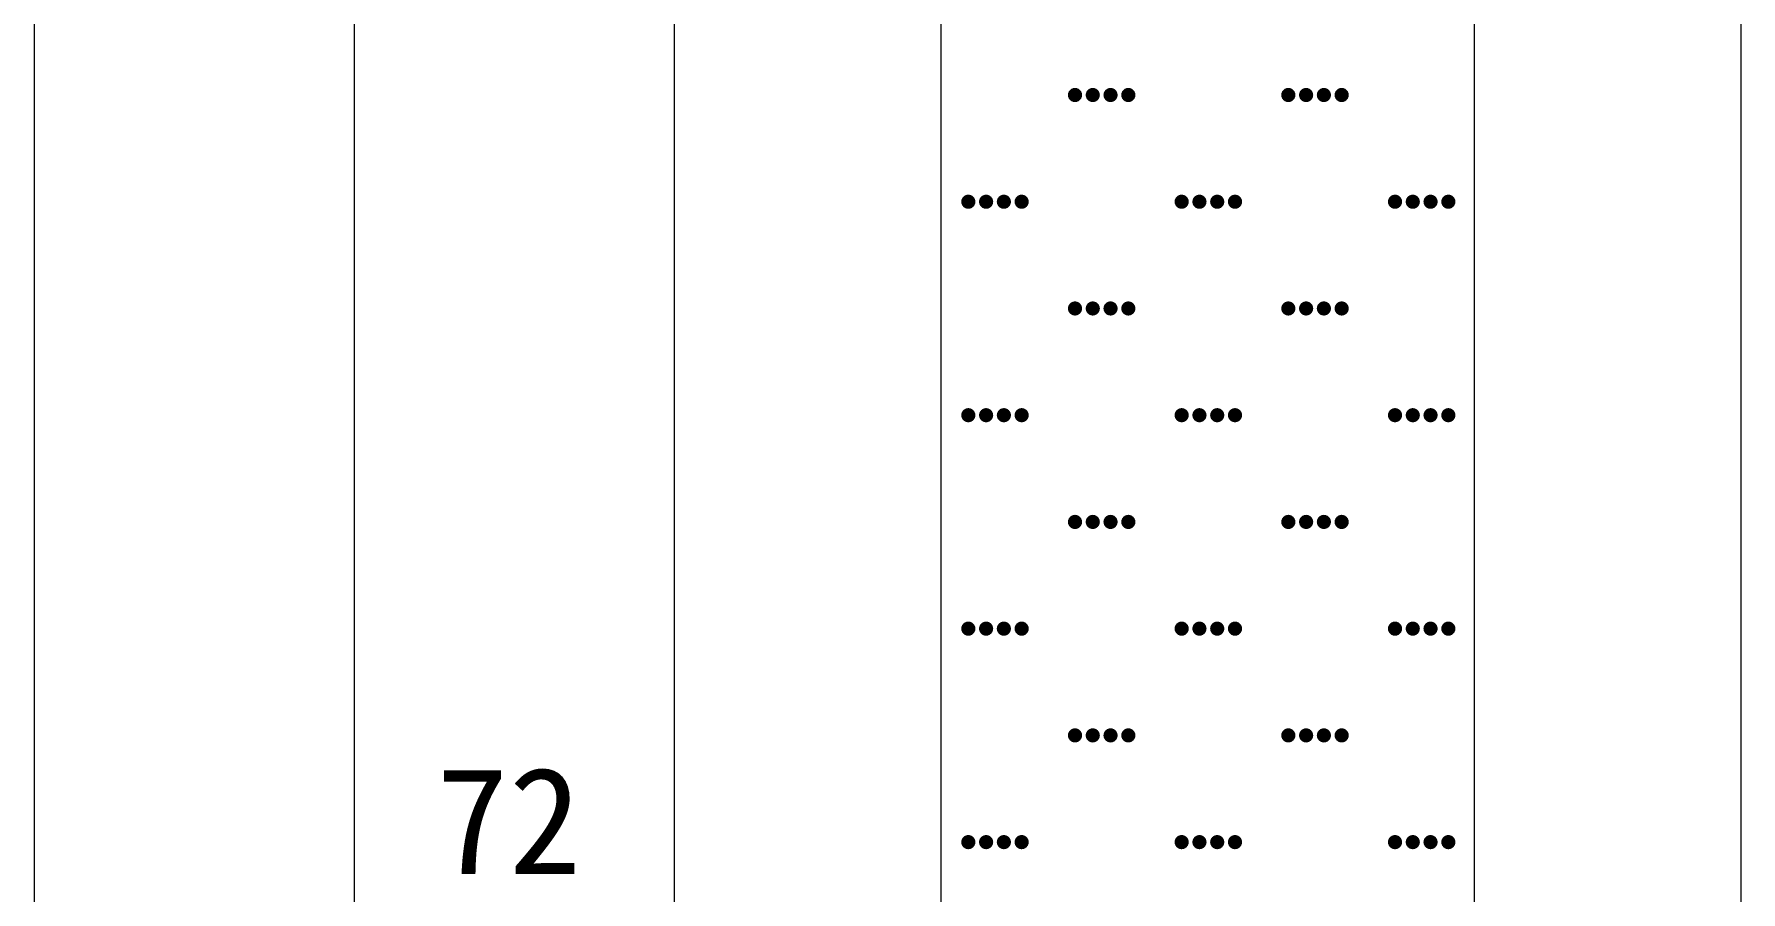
# Model space of a CAD drawing. Header units: inches. Extents: x -27 to 109, y -724 to 26.
# Drawn here: x 14.68 to 21.08, y -408.49 to -405.27 of the extents above; entities that cross this region are included whole.
import ezdxf

# ---------------------------------------------------------------- set-up
doc = ezdxf.new("R2010")
doc.units = ezdxf.units.IN
doc.header["$MEASUREMENT"] = 0
doc.layers.get('0').update_dxf_attribs({"lineweight": 0})
doc.styles.add('宋体', font='')
doc.styles.get('宋体').set_extended_font_data('宋体')

# ---------------------------------------------------------------- blocks, each defined once
blk = doc.blocks.new('lr_block_64')
at = {"true_color": 0x000000}
for points in [[(18.6105, -405.5076), (18.6114, -405.5007), (18.6105, -405.4938), (18.6078, -405.4873), (18.6035, -405.4819), (18.5981, -405.4776), (18.5917, -405.475), (18.5847, -405.474), (18.5778, -405.475), (18.5714, -405.4776), (18.5659, -405.4819), (18.5617, -405.4873), (18.559, -405.4938), (18.5581, -405.5007), (18.559, -405.5076), (18.5617, -405.514), (18.5659, -405.5195), (18.5714, -405.5238), (18.5778, -405.5264), (18.5847, -405.5274), (18.5917, -405.5264), (18.5981, -405.5238), (18.6035, -405.5195), (18.6078, -405.514)], [(18.6771, -405.5076), (18.6781, -405.5007), (18.6771, -405.4938), (18.6745, -405.4873), (18.6702, -405.4819), (18.6647, -405.4776), (18.6583, -405.475), (18.6514, -405.474), (18.6445, -405.475), (18.6381, -405.4776), (18.6326, -405.4819), (18.6283, -405.4873), (18.6257, -405.4938), (18.6247, -405.5007), (18.6257, -405.5076), (18.6283, -405.514), (18.6326, -405.5195), (18.6381, -405.5238), (18.6445, -405.5264), (18.6514, -405.5274), (18.6583, -405.5264), (18.6647, -405.5238), (18.6702, -405.5195), (18.6745, -405.514)], [(18.7438, -405.5076), (18.7447, -405.5007), (18.7438, -405.4938), (18.7411, -405.4873), (18.7369, -405.4819), (18.7314, -405.4776), (18.725, -405.475), (18.7181, -405.474), (18.7111, -405.475), (18.7047, -405.4776), (18.6993, -405.4819), (18.695, -405.4873), (18.6923, -405.4938), (18.6914, -405.5007), (18.6923, -405.5076), (18.695, -405.514), (18.6993, -405.5195), (18.7047, -405.5238), (18.7111, -405.5264), (18.7181, -405.5274), (18.725, -405.5264), (18.7314, -405.5238), (18.7369, -405.5195), (18.7411, -405.514)], [(18.8105, -405.5076), (18.8114, -405.5007), (18.8105, -405.4938), (18.8078, -405.4873), (18.8035, -405.4819), (18.7981, -405.4776), (18.7917, -405.475), (18.7847, -405.474), (18.7778, -405.475), (18.7714, -405.4776), (18.7659, -405.4819), (18.7617, -405.4873), (18.759, -405.4938), (18.7581, -405.5007), (18.759, -405.5076), (18.7617, -405.514), (18.7659, -405.5195), (18.7714, -405.5238), (18.7778, -405.5264), (18.7847, -405.5274), (18.7917, -405.5264), (18.7981, -405.5238), (18.8035, -405.5195), (18.8078, -405.514)], [(19.4105, -405.5076), (19.4114, -405.5007), (19.4105, -405.4938), (19.4078, -405.4873), (19.4035, -405.4819), (19.3981, -405.4776), (19.3917, -405.475), (19.3847, -405.474), (19.3778, -405.475), (19.3714, -405.4776), (19.3659, -405.4819), (19.3617, -405.4873), (19.359, -405.4938), (19.3581, -405.5007), (19.359, -405.5076), (19.3617, -405.514), (19.3659, -405.5195), (19.3714, -405.5238), (19.3778, -405.5264), (19.3847, -405.5274), (19.3917, -405.5264), (19.3981, -405.5238), (19.4035, -405.5195), (19.4078, -405.514)], [(19.4771, -405.5076), (19.4781, -405.5007), (19.4771, -405.4938), (19.4745, -405.4873), (19.4702, -405.4819), (19.4647, -405.4776), (19.4583, -405.475), (19.4514, -405.474), (19.4445, -405.475), (19.4381, -405.4776), (19.4326, -405.4819), (19.4283, -405.4873), (19.4257, -405.4938), (19.4247, -405.5007), (19.4257, -405.5076), (19.4283, -405.514), (19.4326, -405.5195), (19.4381, -405.5238), (19.4445, -405.5264), (19.4514, -405.5274), (19.4583, -405.5264), (19.4647, -405.5238), (19.4702, -405.5195), (19.4745, -405.514)], [(19.5438, -405.5076), (19.5447, -405.5007), (19.5438, -405.4938), (19.5411, -405.4873), (19.5369, -405.4819), (19.5314, -405.4776), (19.525, -405.475), (19.5181, -405.474), (19.5111, -405.475), (19.5047, -405.4776), (19.4993, -405.4819), (19.495, -405.4873), (19.4923, -405.4938), (19.4914, -405.5007), (19.4923, -405.5076), (19.495, -405.514), (19.4993, -405.5195), (19.5047, -405.5238), (19.5111, -405.5264), (19.5181, -405.5274), (19.525, -405.5264), (19.5314, -405.5238), (19.5369, -405.5195), (19.5411, -405.514)], [(19.6105, -405.5076), (19.6114, -405.5007), (19.6105, -405.4938), (19.6078, -405.4873), (19.6035, -405.4819), (19.5981, -405.4776), (19.5917, -405.475), (19.5847, -405.474), (19.5778, -405.475), (19.5714, -405.4776), (19.5659, -405.4819), (19.5617, -405.4873), (19.559, -405.4938), (19.5581, -405.5007), (19.559, -405.5076), (19.5617, -405.514), (19.5659, -405.5195), (19.5714, -405.5238), (19.5778, -405.5264), (19.5847, -405.5274), (19.5917, -405.5264), (19.5981, -405.5238), (19.6035, -405.5195), (19.6078, -405.514)], [(18.2105, -405.9076), (18.2114, -405.9007), (18.2105, -405.8938), (18.2078, -405.8874), (18.2035, -405.8819), (18.1981, -405.8776), (18.1917, -405.875), (18.1847, -405.874), (18.1778, -405.875), (18.1714, -405.8776), (18.1659, -405.8819), (18.1617, -405.8874), (18.159, -405.8938), (18.1581, -405.9007), (18.159, -405.9076), (18.1617, -405.914), (18.1659, -405.9195), (18.1714, -405.9238), (18.1778, -405.9264), (18.1847, -405.9273), (18.1917, -405.9264), (18.1981, -405.9238), (18.2035, -405.9195), (18.2078, -405.914)], [(18.2771, -405.9076), (18.2781, -405.9007), (18.2771, -405.8938), (18.2745, -405.8874), (18.2702, -405.8819), (18.2647, -405.8776), (18.2583, -405.875), (18.2514, -405.874), (18.2445, -405.875), (18.2381, -405.8776), (18.2326, -405.8819), (18.2283, -405.8874), (18.2257, -405.8938), (18.2247, -405.9007), (18.2257, -405.9076), (18.2283, -405.914), (18.2326, -405.9195), (18.2381, -405.9238), (18.2445, -405.9264), (18.2514, -405.9273), (18.2583, -405.9264), (18.2647, -405.9238), (18.2702, -405.9195), (18.2745, -405.914)], [(18.3438, -405.9076), (18.3447, -405.9007), (18.3438, -405.8938), (18.3411, -405.8874), (18.3369, -405.8819), (18.3314, -405.8776), (18.325, -405.875), (18.3181, -405.874), (18.3111, -405.875), (18.3047, -405.8776), (18.2993, -405.8819), (18.295, -405.8874), (18.2923, -405.8938), (18.2914, -405.9007), (18.2923, -405.9076), (18.295, -405.914), (18.2993, -405.9195), (18.3047, -405.9238), (18.3111, -405.9264), (18.3181, -405.9273), (18.325, -405.9264), (18.3314, -405.9238), (18.3369, -405.9195), (18.3411, -405.914)], [(18.4105, -405.9076), (18.4114, -405.9007), (18.4105, -405.8938), (18.4078, -405.8874), (18.4035, -405.8819), (18.3981, -405.8776), (18.3917, -405.875), (18.3847, -405.874), (18.3778, -405.875), (18.3714, -405.8776), (18.3659, -405.8819), (18.3617, -405.8874), (18.359, -405.8938), (18.3581, -405.9007), (18.359, -405.9076), (18.3617, -405.914), (18.3659, -405.9195), (18.3714, -405.9238), (18.3778, -405.9264), (18.3847, -405.9273), (18.3917, -405.9264), (18.3981, -405.9238), (18.4035, -405.9195), (18.4078, -405.914)], [(19.0105, -405.9076), (19.0114, -405.9007), (19.0105, -405.8938), (19.0078, -405.8874), (19.0035, -405.8819), (18.9981, -405.8776), (18.9917, -405.875), (18.9847, -405.874), (18.9778, -405.875), (18.9714, -405.8776), (18.9659, -405.8819), (18.9617, -405.8874), (18.959, -405.8938), (18.9581, -405.9007), (18.959, -405.9076), (18.9617, -405.914), (18.9659, -405.9195), (18.9714, -405.9238), (18.9778, -405.9264), (18.9847, -405.9273), (18.9917, -405.9264), (18.9981, -405.9238), (19.0035, -405.9195), (19.0078, -405.914)], [(19.0771, -405.9076), (19.0781, -405.9007), (19.0771, -405.8938), (19.0745, -405.8874), (19.0702, -405.8819), (19.0647, -405.8776), (19.0583, -405.875), (19.0514, -405.874), (19.0445, -405.875), (19.0381, -405.8776), (19.0326, -405.8819), (19.0283, -405.8874), (19.0257, -405.8938), (19.0247, -405.9007), (19.0257, -405.9076), (19.0283, -405.914), (19.0326, -405.9195), (19.0381, -405.9238), (19.0445, -405.9264), (19.0514, -405.9273), (19.0583, -405.9264), (19.0647, -405.9238), (19.0702, -405.9195), (19.0745, -405.914)], [(19.1438, -405.9076), (19.1447, -405.9007), (19.1438, -405.8938), (19.1411, -405.8874), (19.1369, -405.8819), (19.1314, -405.8776), (19.125, -405.875), (19.1181, -405.874), (19.1111, -405.875), (19.1047, -405.8776), (19.0993, -405.8819), (19.095, -405.8874), (19.0923, -405.8938), (19.0914, -405.9007), (19.0923, -405.9076), (19.095, -405.914), (19.0993, -405.9195), (19.1047, -405.9238), (19.1111, -405.9264), (19.1181, -405.9273), (19.125, -405.9264), (19.1314, -405.9238), (19.1369, -405.9195), (19.1411, -405.914)], [(19.2105, -405.9076), (19.2114, -405.9007), (19.2105, -405.8938), (19.2078, -405.8874), (19.2035, -405.8819), (19.1981, -405.8776), (19.1917, -405.875), (19.1847, -405.874), (19.1778, -405.875), (19.1714, -405.8776), (19.1659, -405.8819), (19.1617, -405.8874), (19.159, -405.8938), (19.1581, -405.9007), (19.159, -405.9076), (19.1617, -405.914), (19.1659, -405.9195), (19.1714, -405.9238), (19.1778, -405.9264), (19.1847, -405.9273), (19.1917, -405.9264), (19.1981, -405.9238), (19.2035, -405.9195), (19.2078, -405.914)], [(19.8105, -405.9076), (19.8114, -405.9007), (19.8105, -405.8938), (19.8078, -405.8874), (19.8035, -405.8819), (19.7981, -405.8776), (19.7917, -405.875), (19.7847, -405.874), (19.7778, -405.875), (19.7714, -405.8776), (19.7659, -405.8819), (19.7617, -405.8874), (19.759, -405.8938), (19.7581, -405.9007), (19.759, -405.9076), (19.7617, -405.914), (19.7659, -405.9195), (19.7714, -405.9238), (19.7778, -405.9264), (19.7847, -405.9273), (19.7917, -405.9264), (19.7981, -405.9238), (19.8035, -405.9195), (19.8078, -405.914)], [(19.8771, -405.9076), (19.8781, -405.9007), (19.8771, -405.8938), (19.8745, -405.8874), (19.8702, -405.8819), (19.8647, -405.8776), (19.8583, -405.875), (19.8514, -405.874), (19.8445, -405.875), (19.8381, -405.8776), (19.8326, -405.8819), (19.8283, -405.8874), (19.8257, -405.8938), (19.8247, -405.9007), (19.8257, -405.9076), (19.8283, -405.914), (19.8326, -405.9195), (19.8381, -405.9238), (19.8445, -405.9264), (19.8514, -405.9273), (19.8583, -405.9264), (19.8647, -405.9238), (19.8702, -405.9195), (19.8745, -405.914)], [(19.9438, -405.9076), (19.9447, -405.9007), (19.9438, -405.8938), (19.9411, -405.8874), (19.9369, -405.8819), (19.9314, -405.8776), (19.925, -405.875), (19.9181, -405.874), (19.9111, -405.875), (19.9047, -405.8776), (19.8993, -405.8819), (19.895, -405.8874), (19.8923, -405.8938), (19.8914, -405.9007), (19.8923, -405.9076), (19.895, -405.914), (19.8993, -405.9195), (19.9047, -405.9238), (19.9111, -405.9264), (19.9181, -405.9273), (19.925, -405.9264), (19.9314, -405.9238), (19.9369, -405.9195), (19.9411, -405.914)], [(20.0105, -405.9076), (20.0114, -405.9007), (20.0105, -405.8938), (20.0078, -405.8874), (20.0035, -405.8819), (19.9981, -405.8776), (19.9917, -405.875), (19.9847, -405.874), (19.9778, -405.875), (19.9714, -405.8776), (19.9659, -405.8819), (19.9617, -405.8874), (19.959, -405.8938), (19.9581, -405.9007), (19.959, -405.9076), (19.9617, -405.914), (19.9659, -405.9195), (19.9714, -405.9238), (19.9778, -405.9264), (19.9847, -405.9273), (19.9917, -405.9264), (19.9981, -405.9238), (20.0035, -405.9195), (20.0078, -405.914)], [(18.6105, -406.3076), (18.6114, -406.3007), (18.6105, -406.2938), (18.6078, -406.2874), (18.6035, -406.2819), (18.5981, -406.2776), (18.5917, -406.275), (18.5847, -406.274), (18.5778, -406.275), (18.5714, -406.2776), (18.5659, -406.2819), (18.5617, -406.2874), (18.559, -406.2938), (18.5581, -406.3007), (18.559, -406.3076), (18.5617, -406.314), (18.5659, -406.3195), (18.5714, -406.3238), (18.5778, -406.3264), (18.5847, -406.3274), (18.5917, -406.3264), (18.5981, -406.3238), (18.6035, -406.3195), (18.6078, -406.314)], [(18.6771, -406.3076), (18.6781, -406.3007), (18.6771, -406.2938), (18.6745, -406.2874), (18.6702, -406.2819), (18.6647, -406.2776), (18.6583, -406.275), (18.6514, -406.274), (18.6445, -406.275), (18.6381, -406.2776), (18.6326, -406.2819), (18.6283, -406.2874), (18.6257, -406.2938), (18.6247, -406.3007), (18.6257, -406.3076), (18.6283, -406.314), (18.6326, -406.3195), (18.6381, -406.3238), (18.6445, -406.3264), (18.6514, -406.3274), (18.6583, -406.3264), (18.6647, -406.3238), (18.6702, -406.3195), (18.6745, -406.314)], [(18.7438, -406.3076), (18.7447, -406.3007), (18.7438, -406.2938), (18.7411, -406.2874), (18.7369, -406.2819), (18.7314, -406.2776), (18.725, -406.275), (18.7181, -406.274), (18.7111, -406.275), (18.7047, -406.2776), (18.6993, -406.2819), (18.695, -406.2874), (18.6923, -406.2938), (18.6914, -406.3007), (18.6923, -406.3076), (18.695, -406.314), (18.6993, -406.3195), (18.7047, -406.3238), (18.7111, -406.3264), (18.7181, -406.3274), (18.725, -406.3264), (18.7314, -406.3238), (18.7369, -406.3195), (18.7411, -406.314)], [(18.8105, -406.3076), (18.8114, -406.3007), (18.8105, -406.2938), (18.8078, -406.2874), (18.8035, -406.2819), (18.7981, -406.2776), (18.7917, -406.275), (18.7847, -406.274), (18.7778, -406.275), (18.7714, -406.2776), (18.7659, -406.2819), (18.7617, -406.2874), (18.759, -406.2938), (18.7581, -406.3007), (18.759, -406.3076), (18.7617, -406.314), (18.7659, -406.3195), (18.7714, -406.3238), (18.7778, -406.3264), (18.7847, -406.3274), (18.7917, -406.3264), (18.7981, -406.3238), (18.8035, -406.3195), (18.8078, -406.314)], [(19.4105, -406.3076), (19.4114, -406.3007), (19.4105, -406.2938), (19.4078, -406.2874), (19.4035, -406.2819), (19.3981, -406.2776), (19.3917, -406.275), (19.3847, -406.274), (19.3778, -406.275), (19.3714, -406.2776), (19.3659, -406.2819), (19.3617, -406.2874), (19.359, -406.2938), (19.3581, -406.3007), (19.359, -406.3076), (19.3617, -406.314), (19.3659, -406.3195), (19.3714, -406.3238), (19.3778, -406.3264), (19.3847, -406.3274), (19.3917, -406.3264), (19.3981, -406.3238), (19.4035, -406.3195), (19.4078, -406.314)], [(19.4771, -406.3076), (19.4781, -406.3007), (19.4771, -406.2938), (19.4745, -406.2874), (19.4702, -406.2819), (19.4647, -406.2776), (19.4583, -406.275), (19.4514, -406.274), (19.4445, -406.275), (19.4381, -406.2776), (19.4326, -406.2819), (19.4283, -406.2874), (19.4257, -406.2938), (19.4247, -406.3007), (19.4257, -406.3076), (19.4283, -406.314), (19.4326, -406.3195), (19.4381, -406.3238), (19.4445, -406.3264), (19.4514, -406.3274), (19.4583, -406.3264), (19.4647, -406.3238), (19.4702, -406.3195), (19.4745, -406.314)], [(19.5438, -406.3076), (19.5447, -406.3007), (19.5438, -406.2938), (19.5411, -406.2874), (19.5369, -406.2819), (19.5314, -406.2776), (19.525, -406.275), (19.5181, -406.274), (19.5111, -406.275), (19.5047, -406.2776), (19.4993, -406.2819), (19.495, -406.2874), (19.4923, -406.2938), (19.4914, -406.3007), (19.4923, -406.3076), (19.495, -406.314), (19.4993, -406.3195), (19.5047, -406.3238), (19.5111, -406.3264), (19.5181, -406.3274), (19.525, -406.3264), (19.5314, -406.3238), (19.5369, -406.3195), (19.5411, -406.314)], [(19.6105, -406.3076), (19.6114, -406.3007), (19.6105, -406.2938), (19.6078, -406.2874), (19.6035, -406.2819), (19.5981, -406.2776), (19.5917, -406.275), (19.5847, -406.274), (19.5778, -406.275), (19.5714, -406.2776), (19.5659, -406.2819), (19.5617, -406.2874), (19.559, -406.2938), (19.5581, -406.3007), (19.559, -406.3076), (19.5617, -406.314), (19.5659, -406.3195), (19.5714, -406.3238), (19.5778, -406.3264), (19.5847, -406.3274), (19.5917, -406.3264), (19.5981, -406.3238), (19.6035, -406.3195), (19.6078, -406.314)], [(18.2105, -406.7076), (18.2114, -406.7007), (18.2105, -406.6938), (18.2078, -406.6874), (18.2035, -406.6819), (18.1981, -406.6776), (18.1917, -406.675), (18.1847, -406.674), (18.1778, -406.675), (18.1714, -406.6776), (18.1659, -406.6819), (18.1617, -406.6874), (18.159, -406.6938), (18.1581, -406.7007), (18.159, -406.7076), (18.1617, -406.714), (18.1659, -406.7195), (18.1714, -406.7238), (18.1778, -406.7264), (18.1847, -406.7274), (18.1917, -406.7264), (18.1981, -406.7238), (18.2035, -406.7195), (18.2078, -406.714)], [(18.2771, -406.7076), (18.2781, -406.7007), (18.2771, -406.6938), (18.2745, -406.6874), (18.2702, -406.6819), (18.2647, -406.6776), (18.2583, -406.675), (18.2514, -406.674), (18.2445, -406.675), (18.2381, -406.6776), (18.2326, -406.6819), (18.2283, -406.6874), (18.2257, -406.6938), (18.2247, -406.7007), (18.2257, -406.7076), (18.2283, -406.714), (18.2326, -406.7195), (18.2381, -406.7238), (18.2445, -406.7264), (18.2514, -406.7274), (18.2583, -406.7264), (18.2647, -406.7238), (18.2702, -406.7195), (18.2745, -406.714)], [(18.3438, -406.7076), (18.3447, -406.7007), (18.3438, -406.6938), (18.3411, -406.6874), (18.3369, -406.6819), (18.3314, -406.6776), (18.325, -406.675), (18.3181, -406.674), (18.3111, -406.675), (18.3047, -406.6776), (18.2993, -406.6819), (18.295, -406.6874), (18.2923, -406.6938), (18.2914, -406.7007), (18.2923, -406.7076), (18.295, -406.714), (18.2993, -406.7195), (18.3047, -406.7238), (18.3111, -406.7264), (18.3181, -406.7274), (18.325, -406.7264), (18.3314, -406.7238), (18.3369, -406.7195), (18.3411, -406.714)], [(18.4105, -406.7076), (18.4114, -406.7007), (18.4105, -406.6938), (18.4078, -406.6874), (18.4035, -406.6819), (18.3981, -406.6776), (18.3917, -406.675), (18.3847, -406.674), (18.3778, -406.675), (18.3714, -406.6776), (18.3659, -406.6819), (18.3617, -406.6874), (18.359, -406.6938), (18.3581, -406.7007), (18.359, -406.7076), (18.3617, -406.714), (18.3659, -406.7195), (18.3714, -406.7238), (18.3778, -406.7264), (18.3847, -406.7274), (18.3917, -406.7264), (18.3981, -406.7238), (18.4035, -406.7195), (18.4078, -406.714)], [(19.0105, -406.7076), (19.0114, -406.7007), (19.0105, -406.6938), (19.0078, -406.6874), (19.0035, -406.6819), (18.9981, -406.6776), (18.9917, -406.675), (18.9847, -406.674), (18.9778, -406.675), (18.9714, -406.6776), (18.9659, -406.6819), (18.9617, -406.6874), (18.959, -406.6938), (18.9581, -406.7007), (18.959, -406.7076), (18.9617, -406.714), (18.9659, -406.7195), (18.9714, -406.7238), (18.9778, -406.7264), (18.9847, -406.7274), (18.9917, -406.7264), (18.9981, -406.7238), (19.0035, -406.7195), (19.0078, -406.714)], [(19.0771, -406.7076), (19.0781, -406.7007), (19.0771, -406.6938), (19.0745, -406.6874), (19.0702, -406.6819), (19.0647, -406.6776), (19.0583, -406.675), (19.0514, -406.674), (19.0445, -406.675), (19.0381, -406.6776), (19.0326, -406.6819), (19.0283, -406.6874), (19.0257, -406.6938), (19.0247, -406.7007), (19.0257, -406.7076), (19.0283, -406.714), (19.0326, -406.7195), (19.0381, -406.7238), (19.0445, -406.7264), (19.0514, -406.7274), (19.0583, -406.7264), (19.0647, -406.7238), (19.0702, -406.7195), (19.0745, -406.714)], [(19.1438, -406.7076), (19.1447, -406.7007), (19.1438, -406.6938), (19.1411, -406.6874), (19.1369, -406.6819), (19.1314, -406.6776), (19.125, -406.675), (19.1181, -406.674), (19.1111, -406.675), (19.1047, -406.6776), (19.0993, -406.6819), (19.095, -406.6874), (19.0923, -406.6938), (19.0914, -406.7007), (19.0923, -406.7076), (19.095, -406.714), (19.0993, -406.7195), (19.1047, -406.7238), (19.1111, -406.7264), (19.1181, -406.7274), (19.125, -406.7264), (19.1314, -406.7238), (19.1369, -406.7195), (19.1411, -406.714)], [(19.2105, -406.7076), (19.2114, -406.7007), (19.2105, -406.6938), (19.2078, -406.6874), (19.2035, -406.6819), (19.1981, -406.6776), (19.1917, -406.675), (19.1847, -406.674), (19.1778, -406.675), (19.1714, -406.6776), (19.1659, -406.6819), (19.1617, -406.6874), (19.159, -406.6938), (19.1581, -406.7007), (19.159, -406.7076), (19.1617, -406.714), (19.1659, -406.7195), (19.1714, -406.7238), (19.1778, -406.7264), (19.1847, -406.7274), (19.1917, -406.7264), (19.1981, -406.7238), (19.2035, -406.7195), (19.2078, -406.714)], [(19.8105, -406.7076), (19.8114, -406.7007), (19.8105, -406.6938), (19.8078, -406.6874), (19.8035, -406.6819), (19.7981, -406.6776), (19.7917, -406.675), (19.7847, -406.674), (19.7778, -406.675), (19.7714, -406.6776), (19.7659, -406.6819), (19.7617, -406.6874), (19.759, -406.6938), (19.7581, -406.7007), (19.759, -406.7076), (19.7617, -406.714), (19.7659, -406.7195), (19.7714, -406.7238), (19.7778, -406.7264), (19.7847, -406.7274), (19.7917, -406.7264), (19.7981, -406.7238), (19.8035, -406.7195), (19.8078, -406.714)], [(19.8771, -406.7076), (19.8781, -406.7007), (19.8771, -406.6938), (19.8745, -406.6874), (19.8702, -406.6819), (19.8647, -406.6776), (19.8583, -406.675), (19.8514, -406.674), (19.8445, -406.675), (19.8381, -406.6776), (19.8326, -406.6819), (19.8283, -406.6874), (19.8257, -406.6938), (19.8247, -406.7007), (19.8257, -406.7076), (19.8283, -406.714), (19.8326, -406.7195), (19.8381, -406.7238), (19.8445, -406.7264), (19.8514, -406.7274), (19.8583, -406.7264), (19.8647, -406.7238), (19.8702, -406.7195), (19.8745, -406.714)], [(19.9438, -406.7076), (19.9447, -406.7007), (19.9438, -406.6938), (19.9411, -406.6874), (19.9369, -406.6819), (19.9314, -406.6776), (19.925, -406.675), (19.9181, -406.674), (19.9111, -406.675), (19.9047, -406.6776), (19.8993, -406.6819), (19.895, -406.6874), (19.8923, -406.6938), (19.8914, -406.7007), (19.8923, -406.7076), (19.895, -406.714), (19.8993, -406.7195), (19.9047, -406.7238), (19.9111, -406.7264), (19.9181, -406.7274), (19.925, -406.7264), (19.9314, -406.7238), (19.9369, -406.7195), (19.9411, -406.714)], [(20.0105, -406.7076), (20.0114, -406.7007), (20.0105, -406.6938), (20.0078, -406.6874), (20.0035, -406.6819), (19.9981, -406.6776), (19.9917, -406.675), (19.9847, -406.674), (19.9778, -406.675), (19.9714, -406.6776), (19.9659, -406.6819), (19.9617, -406.6874), (19.959, -406.6938), (19.9581, -406.7007), (19.959, -406.7076), (19.9617, -406.714), (19.9659, -406.7195), (19.9714, -406.7238), (19.9778, -406.7264), (19.9847, -406.7274), (19.9917, -406.7264), (19.9981, -406.7238), (20.0035, -406.7195), (20.0078, -406.714)], [(18.6105, -407.1076), (18.6114, -407.1007), (18.6105, -407.0938), (18.6078, -407.0874), (18.6035, -407.0819), (18.5981, -407.0776), (18.5917, -407.075), (18.5847, -407.074), (18.5778, -407.075), (18.5714, -407.0776), (18.5659, -407.0819), (18.5617, -407.0874), (18.559, -407.0938), (18.5581, -407.1007), (18.559, -407.1076), (18.5617, -407.114), (18.5659, -407.1195), (18.5714, -407.1238), (18.5778, -407.1264), (18.5847, -407.1274), (18.5917, -407.1264), (18.5981, -407.1238), (18.6035, -407.1195), (18.6078, -407.114)], [(18.6771, -407.1076), (18.6781, -407.1007), (18.6771, -407.0938), (18.6745, -407.0874), (18.6702, -407.0819), (18.6647, -407.0776), (18.6583, -407.075), (18.6514, -407.074), (18.6445, -407.075), (18.6381, -407.0776), (18.6326, -407.0819), (18.6283, -407.0874), (18.6257, -407.0938), (18.6247, -407.1007), (18.6257, -407.1076), (18.6283, -407.114), (18.6326, -407.1195), (18.6381, -407.1238), (18.6445, -407.1264), (18.6514, -407.1274), (18.6583, -407.1264), (18.6647, -407.1238), (18.6702, -407.1195), (18.6745, -407.114)], [(18.7438, -407.1076), (18.7447, -407.1007), (18.7438, -407.0938), (18.7411, -407.0874), (18.7369, -407.0819), (18.7314, -407.0776), (18.725, -407.075), (18.7181, -407.074), (18.7111, -407.075), (18.7047, -407.0776), (18.6993, -407.0819), (18.695, -407.0874), (18.6923, -407.0938), (18.6914, -407.1007), (18.6923, -407.1076), (18.695, -407.114), (18.6993, -407.1195), (18.7047, -407.1238), (18.7111, -407.1264), (18.7181, -407.1274), (18.725, -407.1264), (18.7314, -407.1238), (18.7369, -407.1195), (18.7411, -407.114)], [(18.8105, -407.1076), (18.8114, -407.1007), (18.8105, -407.0938), (18.8078, -407.0874), (18.8035, -407.0819), (18.7981, -407.0776), (18.7917, -407.075), (18.7847, -407.074), (18.7778, -407.075), (18.7714, -407.0776), (18.7659, -407.0819), (18.7617, -407.0874), (18.759, -407.0938), (18.7581, -407.1007), (18.759, -407.1076), (18.7617, -407.114), (18.7659, -407.1195), (18.7714, -407.1238), (18.7778, -407.1264), (18.7847, -407.1274), (18.7917, -407.1264), (18.7981, -407.1238), (18.8035, -407.1195), (18.8078, -407.114)], [(19.4105, -407.1076), (19.4114, -407.1007), (19.4105, -407.0938), (19.4078, -407.0874), (19.4035, -407.0819), (19.3981, -407.0776), (19.3917, -407.075), (19.3847, -407.074), (19.3778, -407.075), (19.3714, -407.0776), (19.3659, -407.0819), (19.3617, -407.0874), (19.359, -407.0938), (19.3581, -407.1007), (19.359, -407.1076), (19.3617, -407.114), (19.3659, -407.1195), (19.3714, -407.1238), (19.3778, -407.1264), (19.3847, -407.1274), (19.3917, -407.1264), (19.3981, -407.1238), (19.4035, -407.1195), (19.4078, -407.114)], [(19.4771, -407.1076), (19.4781, -407.1007), (19.4771, -407.0938), (19.4745, -407.0874), (19.4702, -407.0819), (19.4647, -407.0776), (19.4583, -407.075), (19.4514, -407.074), (19.4445, -407.075), (19.4381, -407.0776), (19.4326, -407.0819), (19.4283, -407.0874), (19.4257, -407.0938), (19.4247, -407.1007), (19.4257, -407.1076), (19.4283, -407.114), (19.4326, -407.1195), (19.4381, -407.1238), (19.4445, -407.1264), (19.4514, -407.1274), (19.4583, -407.1264), (19.4647, -407.1238), (19.4702, -407.1195), (19.4745, -407.114)], [(19.5438, -407.1076), (19.5447, -407.1007), (19.5438, -407.0938), (19.5411, -407.0874), (19.5369, -407.0819), (19.5314, -407.0776), (19.525, -407.075), (19.5181, -407.074), (19.5111, -407.075), (19.5047, -407.0776), (19.4993, -407.0819), (19.495, -407.0874), (19.4923, -407.0938), (19.4914, -407.1007), (19.4923, -407.1076), (19.495, -407.114), (19.4993, -407.1195), (19.5047, -407.1238), (19.5111, -407.1264), (19.5181, -407.1274), (19.525, -407.1264), (19.5314, -407.1238), (19.5369, -407.1195), (19.5411, -407.114)], [(19.6105, -407.1076), (19.6114, -407.1007), (19.6105, -407.0938), (19.6078, -407.0874), (19.6035, -407.0819), (19.5981, -407.0776), (19.5917, -407.075), (19.5847, -407.074), (19.5778, -407.075), (19.5714, -407.0776), (19.5659, -407.0819), (19.5617, -407.0874), (19.559, -407.0938), (19.5581, -407.1007), (19.559, -407.1076), (19.5617, -407.114), (19.5659, -407.1195), (19.5714, -407.1238), (19.5778, -407.1264), (19.5847, -407.1274), (19.5917, -407.1264), (19.5981, -407.1238), (19.6035, -407.1195), (19.6078, -407.114)], [(18.2105, -407.5076), (18.2114, -407.5007), (18.2105, -407.4938), (18.2078, -407.4874), (18.2035, -407.4819), (18.1981, -407.4776), (18.1917, -407.475), (18.1847, -407.474), (18.1778, -407.475), (18.1714, -407.4776), (18.1659, -407.4819), (18.1617, -407.4874), (18.159, -407.4938), (18.1581, -407.5007), (18.159, -407.5076), (18.1617, -407.514), (18.1659, -407.5195), (18.1714, -407.5238), (18.1778, -407.5264), (18.1847, -407.5274), (18.1917, -407.5264), (18.1981, -407.5238), (18.2035, -407.5195), (18.2078, -407.514)], [(18.2771, -407.5076), (18.2781, -407.5007), (18.2771, -407.4938), (18.2745, -407.4874), (18.2702, -407.4819), (18.2647, -407.4776), (18.2583, -407.475), (18.2514, -407.474), (18.2445, -407.475), (18.2381, -407.4776), (18.2326, -407.4819), (18.2283, -407.4874), (18.2257, -407.4938), (18.2247, -407.5007), (18.2257, -407.5076), (18.2283, -407.514), (18.2326, -407.5195), (18.2381, -407.5238), (18.2445, -407.5264), (18.2514, -407.5274), (18.2583, -407.5264), (18.2647, -407.5238), (18.2702, -407.5195), (18.2745, -407.514)], [(18.3438, -407.5076), (18.3447, -407.5007), (18.3438, -407.4938), (18.3411, -407.4874), (18.3369, -407.4819), (18.3314, -407.4776), (18.325, -407.475), (18.3181, -407.474), (18.3111, -407.475), (18.3047, -407.4776), (18.2993, -407.4819), (18.295, -407.4874), (18.2923, -407.4938), (18.2914, -407.5007), (18.2923, -407.5076), (18.295, -407.514), (18.2993, -407.5195), (18.3047, -407.5238), (18.3111, -407.5264), (18.3181, -407.5274), (18.325, -407.5264), (18.3314, -407.5238), (18.3369, -407.5195), (18.3411, -407.514)], [(18.4105, -407.5076), (18.4114, -407.5007), (18.4105, -407.4938), (18.4078, -407.4874), (18.4035, -407.4819), (18.3981, -407.4776), (18.3917, -407.475), (18.3847, -407.474), (18.3778, -407.475), (18.3714, -407.4776), (18.3659, -407.4819), (18.3617, -407.4874), (18.359, -407.4938), (18.3581, -407.5007), (18.359, -407.5076), (18.3617, -407.514), (18.3659, -407.5195), (18.3714, -407.5238), (18.3778, -407.5264), (18.3847, -407.5274), (18.3917, -407.5264), (18.3981, -407.5238), (18.4035, -407.5195), (18.4078, -407.514)], [(19.0105, -407.5076), (19.0114, -407.5007), (19.0105, -407.4938), (19.0078, -407.4874), (19.0035, -407.4819), (18.9981, -407.4776), (18.9917, -407.475), (18.9847, -407.474), (18.9778, -407.475), (18.9714, -407.4776), (18.9659, -407.4819), (18.9617, -407.4874), (18.959, -407.4938), (18.9581, -407.5007), (18.959, -407.5076), (18.9617, -407.514), (18.9659, -407.5195), (18.9714, -407.5238), (18.9778, -407.5264), (18.9847, -407.5274), (18.9917, -407.5264), (18.9981, -407.5238), (19.0035, -407.5195), (19.0078, -407.514)], [(19.0771, -407.5076), (19.0781, -407.5007), (19.0771, -407.4938), (19.0745, -407.4874), (19.0702, -407.4819), (19.0647, -407.4776), (19.0583, -407.475), (19.0514, -407.474), (19.0445, -407.475), (19.0381, -407.4776), (19.0326, -407.4819), (19.0283, -407.4874), (19.0257, -407.4938), (19.0247, -407.5007), (19.0257, -407.5076), (19.0283, -407.514), (19.0326, -407.5195), (19.0381, -407.5238), (19.0445, -407.5264), (19.0514, -407.5274), (19.0583, -407.5264), (19.0647, -407.5238), (19.0702, -407.5195), (19.0745, -407.514)], [(19.1438, -407.5076), (19.1447, -407.5007), (19.1438, -407.4938), (19.1411, -407.4874), (19.1369, -407.4819), (19.1314, -407.4776), (19.125, -407.475), (19.1181, -407.474), (19.1111, -407.475), (19.1047, -407.4776), (19.0993, -407.4819), (19.095, -407.4874), (19.0923, -407.4938), (19.0914, -407.5007), (19.0923, -407.5076), (19.095, -407.514), (19.0993, -407.5195), (19.1047, -407.5238), (19.1111, -407.5264), (19.1181, -407.5274), (19.125, -407.5264), (19.1314, -407.5238), (19.1369, -407.5195), (19.1411, -407.514)], [(19.2105, -407.5076), (19.2114, -407.5007), (19.2105, -407.4938), (19.2078, -407.4874), (19.2035, -407.4819), (19.1981, -407.4776), (19.1917, -407.475), (19.1847, -407.474), (19.1778, -407.475), (19.1714, -407.4776), (19.1659, -407.4819), (19.1617, -407.4874), (19.159, -407.4938), (19.1581, -407.5007), (19.159, -407.5076), (19.1617, -407.514), (19.1659, -407.5195), (19.1714, -407.5238), (19.1778, -407.5264), (19.1847, -407.5274), (19.1917, -407.5264), (19.1981, -407.5238), (19.2035, -407.5195), (19.2078, -407.514)], [(19.8105, -407.5076), (19.8114, -407.5007), (19.8105, -407.4938), (19.8078, -407.4874), (19.8035, -407.4819), (19.7981, -407.4776), (19.7917, -407.475), (19.7847, -407.474), (19.7778, -407.475), (19.7714, -407.4776), (19.7659, -407.4819), (19.7617, -407.4874), (19.759, -407.4938), (19.7581, -407.5007), (19.759, -407.5076), (19.7617, -407.514), (19.7659, -407.5195), (19.7714, -407.5238), (19.7778, -407.5264), (19.7847, -407.5274), (19.7917, -407.5264), (19.7981, -407.5238), (19.8035, -407.5195), (19.8078, -407.514)], [(19.8771, -407.5076), (19.8781, -407.5007), (19.8771, -407.4938), (19.8745, -407.4874), (19.8702, -407.4819), (19.8647, -407.4776), (19.8583, -407.475), (19.8514, -407.474), (19.8445, -407.475), (19.8381, -407.4776), (19.8326, -407.4819), (19.8283, -407.4874), (19.8257, -407.4938), (19.8247, -407.5007), (19.8257, -407.5076), (19.8283, -407.514), (19.8326, -407.5195), (19.8381, -407.5238), (19.8445, -407.5264), (19.8514, -407.5274), (19.8583, -407.5264), (19.8647, -407.5238), (19.8702, -407.5195), (19.8745, -407.514)], [(19.9438, -407.5076), (19.9447, -407.5007), (19.9438, -407.4938), (19.9411, -407.4874), (19.9369, -407.4819), (19.9314, -407.4776), (19.925, -407.475), (19.9181, -407.474), (19.9111, -407.475), (19.9047, -407.4776), (19.8993, -407.4819), (19.895, -407.4874), (19.8923, -407.4938), (19.8914, -407.5007), (19.8923, -407.5076), (19.895, -407.514), (19.8993, -407.5195), (19.9047, -407.5238), (19.9111, -407.5264), (19.9181, -407.5274), (19.925, -407.5264), (19.9314, -407.5238), (19.9369, -407.5195), (19.9411, -407.514)], [(20.0105, -407.5076), (20.0114, -407.5007), (20.0105, -407.4938), (20.0078, -407.4874), (20.0035, -407.4819), (19.9981, -407.4776), (19.9917, -407.475), (19.9847, -407.474), (19.9778, -407.475), (19.9714, -407.4776), (19.9659, -407.4819), (19.9617, -407.4874), (19.959, -407.4938), (19.9581, -407.5007), (19.959, -407.5076), (19.9617, -407.514), (19.9659, -407.5195), (19.9714, -407.5238), (19.9778, -407.5264), (19.9847, -407.5274), (19.9917, -407.5264), (19.9981, -407.5238), (20.0035, -407.5195), (20.0078, -407.514)], [(18.6105, -407.9076), (18.6114, -407.9007), (18.6105, -407.8938), (18.6078, -407.8874), (18.6035, -407.8819), (18.5981, -407.8776), (18.5917, -407.875), (18.5847, -407.874), (18.5778, -407.875), (18.5714, -407.8776), (18.5659, -407.8819), (18.5617, -407.8874), (18.559, -407.8938), (18.5581, -407.9007), (18.559, -407.9076), (18.5617, -407.914), (18.5659, -407.9195), (18.5714, -407.9238), (18.5778, -407.9264), (18.5847, -407.9274), (18.5917, -407.9264), (18.5981, -407.9238), (18.6035, -407.9195), (18.6078, -407.914)], [(18.6771, -407.9076), (18.6781, -407.9007), (18.6771, -407.8938), (18.6745, -407.8874), (18.6702, -407.8819), (18.6647, -407.8776), (18.6583, -407.875), (18.6514, -407.874), (18.6445, -407.875), (18.6381, -407.8776), (18.6326, -407.8819), (18.6283, -407.8874), (18.6257, -407.8938), (18.6247, -407.9007), (18.6257, -407.9076), (18.6283, -407.914), (18.6326, -407.9195), (18.6381, -407.9238), (18.6445, -407.9264), (18.6514, -407.9274), (18.6583, -407.9264), (18.6647, -407.9238), (18.6702, -407.9195), (18.6745, -407.914)], [(18.7438, -407.9076), (18.7447, -407.9007), (18.7438, -407.8938), (18.7411, -407.8874), (18.7369, -407.8819), (18.7314, -407.8776), (18.725, -407.875), (18.7181, -407.874), (18.7111, -407.875), (18.7047, -407.8776), (18.6993, -407.8819), (18.695, -407.8874), (18.6923, -407.8938), (18.6914, -407.9007), (18.6923, -407.9076), (18.695, -407.914), (18.6993, -407.9195), (18.7047, -407.9238), (18.7111, -407.9264), (18.7181, -407.9274), (18.725, -407.9264), (18.7314, -407.9238), (18.7369, -407.9195), (18.7411, -407.914)], [(18.8105, -407.9076), (18.8114, -407.9007), (18.8105, -407.8938), (18.8078, -407.8874), (18.8035, -407.8819), (18.7981, -407.8776), (18.7917, -407.875), (18.7847, -407.874), (18.7778, -407.875), (18.7714, -407.8776), (18.7659, -407.8819), (18.7617, -407.8874), (18.759, -407.8938), (18.7581, -407.9007), (18.759, -407.9076), (18.7617, -407.914), (18.7659, -407.9195), (18.7714, -407.9238), (18.7778, -407.9264), (18.7847, -407.9274), (18.7917, -407.9264), (18.7981, -407.9238), (18.8035, -407.9195), (18.8078, -407.914)], [(19.4105, -407.9076), (19.4114, -407.9007), (19.4105, -407.8938), (19.4078, -407.8874), (19.4035, -407.8819), (19.3981, -407.8776), (19.3917, -407.875), (19.3847, -407.874), (19.3778, -407.875), (19.3714, -407.8776), (19.3659, -407.8819), (19.3617, -407.8874), (19.359, -407.8938), (19.3581, -407.9007), (19.359, -407.9076), (19.3617, -407.914), (19.3659, -407.9195), (19.3714, -407.9238), (19.3778, -407.9264), (19.3847, -407.9274), (19.3917, -407.9264), (19.3981, -407.9238), (19.4035, -407.9195), (19.4078, -407.914)], [(19.4771, -407.9076), (19.4781, -407.9007), (19.4771, -407.8938), (19.4745, -407.8874), (19.4702, -407.8819), (19.4647, -407.8776), (19.4583, -407.875), (19.4514, -407.874), (19.4445, -407.875), (19.4381, -407.8776), (19.4326, -407.8819), (19.4283, -407.8874), (19.4257, -407.8938), (19.4247, -407.9007), (19.4257, -407.9076), (19.4283, -407.914), (19.4326, -407.9195), (19.4381, -407.9238), (19.4445, -407.9264), (19.4514, -407.9274), (19.4583, -407.9264), (19.4647, -407.9238), (19.4702, -407.9195), (19.4745, -407.914)], [(19.5438, -407.9076), (19.5447, -407.9007), (19.5438, -407.8938), (19.5411, -407.8874), (19.5369, -407.8819), (19.5314, -407.8776), (19.525, -407.875), (19.5181, -407.874), (19.5111, -407.875), (19.5047, -407.8776), (19.4993, -407.8819), (19.495, -407.8874), (19.4923, -407.8938), (19.4914, -407.9007), (19.4923, -407.9076), (19.495, -407.914), (19.4993, -407.9195), (19.5047, -407.9238), (19.5111, -407.9264), (19.5181, -407.9274), (19.525, -407.9264), (19.5314, -407.9238), (19.5369, -407.9195), (19.5411, -407.914)], [(19.6105, -407.9076), (19.6114, -407.9007), (19.6105, -407.8938), (19.6078, -407.8874), (19.6035, -407.8819), (19.5981, -407.8776), (19.5917, -407.875), (19.5847, -407.874), (19.5778, -407.875), (19.5714, -407.8776), (19.5659, -407.8819), (19.5617, -407.8874), (19.559, -407.8938), (19.5581, -407.9007), (19.559, -407.9076), (19.5617, -407.914), (19.5659, -407.9195), (19.5714, -407.9238), (19.5778, -407.9264), (19.5847, -407.9274), (19.5917, -407.9264), (19.5981, -407.9238), (19.6035, -407.9195), (19.6078, -407.914)], [(18.2105, -408.3076), (18.2114, -408.3007), (18.2105, -408.2938), (18.2078, -408.2874), (18.2035, -408.2819), (18.1981, -408.2776), (18.1917, -408.275), (18.1847, -408.274), (18.1778, -408.275), (18.1714, -408.2776), (18.1659, -408.2819), (18.1617, -408.2874), (18.159, -408.2938), (18.1581, -408.3007), (18.159, -408.3076), (18.1617, -408.314), (18.1659, -408.3195), (18.1714, -408.3238), (18.1778, -408.3264), (18.1847, -408.3274), (18.1917, -408.3264), (18.1981, -408.3238), (18.2035, -408.3195), (18.2078, -408.314)], [(18.2771, -408.3076), (18.2781, -408.3007), (18.2771, -408.2938), (18.2745, -408.2874), (18.2702, -408.2819), (18.2647, -408.2776), (18.2583, -408.275), (18.2514, -408.274), (18.2445, -408.275), (18.2381, -408.2776), (18.2326, -408.2819), (18.2283, -408.2874), (18.2257, -408.2938), (18.2247, -408.3007), (18.2257, -408.3076), (18.2283, -408.314), (18.2326, -408.3195), (18.2381, -408.3238), (18.2445, -408.3264), (18.2514, -408.3274), (18.2583, -408.3264), (18.2647, -408.3238), (18.2702, -408.3195), (18.2745, -408.314)], [(18.3438, -408.3076), (18.3447, -408.3007), (18.3438, -408.2938), (18.3411, -408.2874), (18.3369, -408.2819), (18.3314, -408.2776), (18.325, -408.275), (18.3181, -408.274), (18.3111, -408.275), (18.3047, -408.2776), (18.2993, -408.2819), (18.295, -408.2874), (18.2923, -408.2938), (18.2914, -408.3007), (18.2923, -408.3076), (18.295, -408.314), (18.2993, -408.3195), (18.3047, -408.3238), (18.3111, -408.3264), (18.3181, -408.3274), (18.325, -408.3264), (18.3314, -408.3238), (18.3369, -408.3195), (18.3411, -408.314)], [(18.4105, -408.3076), (18.4114, -408.3007), (18.4105, -408.2938), (18.4078, -408.2874), (18.4035, -408.2819), (18.3981, -408.2776), (18.3917, -408.275), (18.3847, -408.274), (18.3778, -408.275), (18.3714, -408.2776), (18.3659, -408.2819), (18.3617, -408.2874), (18.359, -408.2938), (18.3581, -408.3007), (18.359, -408.3076), (18.3617, -408.314), (18.3659, -408.3195), (18.3714, -408.3238), (18.3778, -408.3264), (18.3847, -408.3274), (18.3917, -408.3264), (18.3981, -408.3238), (18.4035, -408.3195), (18.4078, -408.314)], [(19.0105, -408.3076), (19.0114, -408.3007), (19.0105, -408.2938), (19.0078, -408.2874), (19.0035, -408.2819), (18.9981, -408.2776), (18.9917, -408.275), (18.9847, -408.274), (18.9778, -408.275), (18.9714, -408.2776), (18.9659, -408.2819), (18.9617, -408.2874), (18.959, -408.2938), (18.9581, -408.3007), (18.959, -408.3076), (18.9617, -408.314), (18.9659, -408.3195), (18.9714, -408.3238), (18.9778, -408.3264), (18.9847, -408.3274), (18.9917, -408.3264), (18.9981, -408.3238), (19.0035, -408.3195), (19.0078, -408.314)], [(19.0771, -408.3076), (19.0781, -408.3007), (19.0771, -408.2938), (19.0745, -408.2874), (19.0702, -408.2819), (19.0647, -408.2776), (19.0583, -408.275), (19.0514, -408.274), (19.0445, -408.275), (19.0381, -408.2776), (19.0326, -408.2819), (19.0283, -408.2874), (19.0257, -408.2938), (19.0247, -408.3007), (19.0257, -408.3076), (19.0283, -408.314), (19.0326, -408.3195), (19.0381, -408.3238), (19.0445, -408.3264), (19.0514, -408.3274), (19.0583, -408.3264), (19.0647, -408.3238), (19.0702, -408.3195), (19.0745, -408.314)], [(19.1438, -408.3076), (19.1447, -408.3007), (19.1438, -408.2938), (19.1411, -408.2874), (19.1369, -408.2819), (19.1314, -408.2776), (19.125, -408.275), (19.1181, -408.274), (19.1111, -408.275), (19.1047, -408.2776), (19.0993, -408.2819), (19.095, -408.2874), (19.0923, -408.2938), (19.0914, -408.3007), (19.0923, -408.3076), (19.095, -408.314), (19.0993, -408.3195), (19.1047, -408.3238), (19.1111, -408.3264), (19.1181, -408.3274), (19.125, -408.3264), (19.1314, -408.3238), (19.1369, -408.3195), (19.1411, -408.314)], [(19.2105, -408.3076), (19.2114, -408.3007), (19.2105, -408.2938), (19.2078, -408.2874), (19.2035, -408.2819), (19.1981, -408.2776), (19.1917, -408.275), (19.1847, -408.274), (19.1778, -408.275), (19.1714, -408.2776), (19.1659, -408.2819), (19.1617, -408.2874), (19.159, -408.2938), (19.1581, -408.3007), (19.159, -408.3076), (19.1617, -408.314), (19.1659, -408.3195), (19.1714, -408.3238), (19.1778, -408.3264), (19.1847, -408.3274), (19.1917, -408.3264), (19.1981, -408.3238), (19.2035, -408.3195), (19.2078, -408.314)], [(19.8105, -408.3076), (19.8114, -408.3007), (19.8105, -408.2938), (19.8078, -408.2874), (19.8035, -408.2819), (19.7981, -408.2776), (19.7917, -408.275), (19.7847, -408.274), (19.7778, -408.275), (19.7714, -408.2776), (19.7659, -408.2819), (19.7617, -408.2874), (19.759, -408.2938), (19.7581, -408.3007), (19.759, -408.3076), (19.7617, -408.314), (19.7659, -408.3195), (19.7714, -408.3238), (19.7778, -408.3264), (19.7847, -408.3274), (19.7917, -408.3264), (19.7981, -408.3238), (19.8035, -408.3195), (19.8078, -408.314)], [(19.8771, -408.3076), (19.8781, -408.3007), (19.8771, -408.2938), (19.8745, -408.2874), (19.8702, -408.2819), (19.8647, -408.2776), (19.8583, -408.275), (19.8514, -408.274), (19.8445, -408.275), (19.8381, -408.2776), (19.8326, -408.2819), (19.8283, -408.2874), (19.8257, -408.2938), (19.8247, -408.3007), (19.8257, -408.3076), (19.8283, -408.314), (19.8326, -408.3195), (19.8381, -408.3238), (19.8445, -408.3264), (19.8514, -408.3274), (19.8583, -408.3264), (19.8647, -408.3238), (19.8702, -408.3195), (19.8745, -408.314)], [(19.9438, -408.3076), (19.9447, -408.3007), (19.9438, -408.2938), (19.9411, -408.2874), (19.9369, -408.2819), (19.9314, -408.2776), (19.925, -408.275), (19.9181, -408.274), (19.9111, -408.275), (19.9047, -408.2776), (19.8993, -408.2819), (19.895, -408.2874), (19.8923, -408.2938), (19.8914, -408.3007), (19.8923, -408.3076), (19.895, -408.314), (19.8993, -408.3195), (19.9047, -408.3238), (19.9111, -408.3264), (19.9181, -408.3274), (19.925, -408.3264), (19.9314, -408.3238), (19.9369, -408.3195), (19.9411, -408.314)], [(20.0105, -408.3076), (20.0114, -408.3007), (20.0105, -408.2938), (20.0078, -408.2874), (20.0035, -408.2819), (19.9981, -408.2776), (19.9917, -408.275), (19.9847, -408.274), (19.9778, -408.275), (19.9714, -408.2776), (19.9659, -408.2819), (19.9617, -408.2874), (19.959, -408.2938), (19.9581, -408.3007), (19.959, -408.3076), (19.9617, -408.314), (19.9659, -408.3195), (19.9714, -408.3238), (19.9778, -408.3264), (19.9847, -408.3274), (19.9917, -408.3264), (19.9981, -408.3238), (20.0035, -408.3195), (20.0078, -408.314)]]:
    blk.add_hatch(color=18, dxfattribs=at).paths.add_polyline_path(points, flags=17)

msp = doc.modelspace()

# ---------------------------------------------------------------- linework, layer by layer
at = {"linetype": 'Continuous', "lineweight": 15}
for p, q in [((14.6817, 0.8962), (14.6817, -693.5538)), ((15.8817, 0.8962), (15.8817, -693.5538)), ((17.0817, 0.8962), (17.0817, -693.5538)), ((21.0817, 0.8962), (21.0817, -693.5538)), ((18.0817, -399.6538), (18.0817, -408.5537)), ((20.0817, -399.6538), (20.0817, -408.5537))]:
    msp.add_line(p, q, dxfattribs=at)

# ---------------------------------------------------------------- block references
at = {"color": 7}
msp.add_blockref('lr_block_64', (0, 0), dxfattribs=at)

# ---------------------------------------------------------------- texts
at = {"style": '宋体'}
msp.add_text('72', height=0.4, dxfattribs=at).set_placement((16.1891, -408.4204))

doc.saveas('drawing.dxf')
